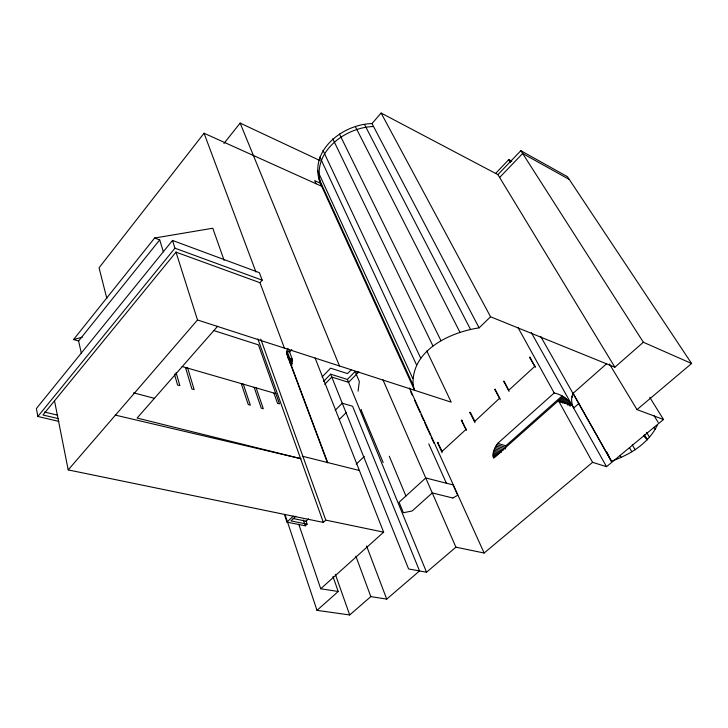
<?xml version="1.0" encoding="UTF-8"?>
<svg xmlns="http://www.w3.org/2000/svg" width="728" height="728" viewBox="0 0 728 728"><rect width="100%" height="100%" fill="white"/><g stroke="black" fill="none" stroke-linecap="round" stroke-linejoin="round"><path stroke-width="1.09" d="M563.172 396.505L493.529 458.203C491.937 452.934 494.812 447.556 497.752 443.334L554.199 392.974C561.679 394.485 568.168 399.235 572.244 405.587L558.458 400.682L592.574 462.335L606.524 466.675L663.499 419.51L649.785 397.37M358.085 391.173L359.332 381.581L355.146 371.544L347.365 379.443L330.63 374.156L323.532 381.445M562.171 395.859L505.86 445.782L505.751 447.365L496.815 444.681M509.072 391.418L503.949 381.609C503.339 379.98 504.031 382.555 503.976 381.654M474.938 422.668L470.151 412.831C470.37 411.102 469.023 413.704 470.697 412.721M606.652 363.727L572.936 393.457C570.861 398.07 571.262 403.631 573.691 408.026L578.705 403.64M606.824 452.052L611.356 461.197L573.2 393.375L572.508 394.503M318.618 177.841L413.14 385.176L414.587 390.308L320.347 183.283C307.99 151.197 342.406 124.233 372.008 123.569L381.108 113.04L497.906 174.647L614.878 367.212L643.352 342.242L691.6 363.509L637.009 409.6L609.391 363.945M291.673 365.811L292.328 359.286L288.47 349.058M413.14 385.176C410.938 350.377 449.804 332.296 479.115 327.855L490.563 316.771L614.878 367.212M287.715 348.384L286.441 352.388L327.673 462.553M442.105 452.734L437.628 442.888C438.029 441.123 436.354 443.734 438.165 442.77M612.439 460.833C630.53 454.354 648.603 443.197 657.211 425.361M465.984 429.438L461.561 420.766C462.644 418.928 460.205 420.984 462.107 420.657M499.726 398.516L495.022 389.853C496.096 387.979 493.639 390.081 495.577 389.744M530.111 357.494C529.338 355.701 529.957 358.977 530.057 357.494L535.389 367.322M322.031 186.441L204.049 133.233L99.063 267.786L106.834 298.489M223.933 143.489L240.149 123.096L320.029 160.57M81.318 353.135L78.597 341.004L73.546 339.557L154.618 238.029L212.785 228.228L224.106 260.351M78.597 341.004L159.705 239.894L154.618 238.029M58.413 418.646L42.943 414.996L176.003 252.134L259.96 282.71L262.189 280.171L259.368 272.663L172.491 240.431L36.4 408.517L37.865 416.48L58.859 421.403M37.865 416.48L174.948 248.193L172.491 240.431M315.088 357.994L383.638 532.15L325.771 520.12L323.35 522.404L68.205 469.906L197.497 319.974L175.958 251.97M217.69 326.199L137.11 418.036L301.001 458.722M185.412 367.485L187.678 368.04L194.13 389.607L191.901 388.989L185.485 367.403M241.186 383.647L243.298 384.156L250.332 405.159L248.275 404.586L241.259 383.574M254.145 387.305L261.288 408.19L263.318 408.754L256.147 387.887L182.164 366.539M256.147 387.887L275.857 393.611L279.507 403.867L277.568 403.403L273.928 393.138M289.544 352.106L291.855 349.631M495.768 173.264L508.79 159.632L511.775 161.261M497.906 174.647L520.848 150.687L567.449 176.704L691.6 363.509M499.626 177.477L522.649 153.499L569.287 179.461M322.076 376.977L330.594 368.177L347.529 373.601L351.287 369.769M324.679 384.375L331.795 377.068L348.557 382.337L358.877 371.89M335.162 410.301L342.251 403.194L352.598 406.26L419.556 570.943L386.723 599.108L370.825 596.614L349.686 614.96L316.999 610.355L285.367 515.588M339.221 419.574L346.3 412.53M284.666 515.242L286.959 522.131L293.175 516.152M295.85 516.161L290.936 520.893L307.107 524.16L306.079 521.184L293.156 518.545M356.219 464.155L364.255 456.465M306.079 521.184L308.545 518.837M286.959 522.131L305.351 525.825L307.107 524.16M466.211 429.229L441.851 451.56M500.254 399.49L499.645 398.189L474.647 421.503M298.753 524.224L320.739 588.761L383.638 532.15M316.999 610.355L338.22 591.5L332.96 576.494M559.077 401.692L564.164 397.197M560.05 402.447L565.146 397.934M561.861 402.475L566.111 398.716M562.799 403.285L567.057 399.536M564.555 403.376L567.958 400.373M566.275 403.476L568.814 401.237M567.094 404.34L569.633 402.111M567.831 405.232L570.388 402.994M569.387 405.35L571.08 403.867M570.006 406.224L571.698 404.741M330.63 374.156L408.581 568.941L426.544 572.226L455.91 547.165L484.138 553.025L592.574 462.335M453.007 497.961L457.721 495.231L453.053 484.903L425.744 477.968L399.062 502.238L403.394 512.749L412.212 510.938L432.268 492.938L452.834 498.016M73.546 339.557L82.218 337.237M373.555 126.526C343.925 127.263 309.536 154.054 321.63 186.25M320.739 588.761L338.22 591.5M115.206 415.078L300.582 458.613M44.499 412.048L57.73 415.197M302.866 456.338L359.368 470.479M355.146 371.544L357.53 372.172M383.156 462.517L361.015 409.718L361.47 409.855M133.561 392.838L154.391 398.334M442.069 451.351L437.846 442.679M493.038 455.127L496.159 456.037M493.084 456.238L495.204 456.847M493.311 452.716L498.635 454.281M493.111 453.954L497.169 455.137M493.62 451.433L499.772 453.244M494.585 448.767L501.665 450.869M494.048 450.113L501.519 452.325M495.231 447.401L503.585 449.895M495.977 446.036L505.687 448.939M497.752 443.334L505.86 445.782M466.175 429.265L466.457 430.439M474.874 421.284L470.388 412.621M213.377 330.43L258.431 344.872L275.794 393.675M470.306 412.694L470.151 412.831M197.506 319.965L451.224 402.165L426.799 350.978M288.188 357.603L292.328 359.286M289.598 352.043L287.105 351.196L289.826 358.44L289.489 362.544L292.046 363.399L288.042 357.912M571.89 396.76L572.627 397.033M174.948 248.193L262.189 280.171M637.009 409.6L663.499 419.51M535.053 366.139L508.726 390.263L504.195 381.39M534.807 366.366L529.802 357.721M320.611 183.32L314.651 180.626L316.07 183.756M288.388 359.259L292.529 360.933L289.826 358.44M643.579 435.499L647.383 439.712L644.462 434.834M643.661 435.426L647.383 439.712M520.848 150.687L643.352 342.242M508.79 159.632L510.583 162.508M654.026 415.661L658.176 422.413M654.099 427.327L655.273 429.256M646.564 432.368L649.458 437.173M632.259 444.854L635.125 449.74M629.529 447.82L631.804 451.724M620.029 455.482L621.148 457.439M540.649 336.372L611.356 461.197M531.285 332.596L606.524 466.675M517.981 327.527L554.199 392.974M381.108 113.04L490.563 316.771M372.008 123.569L479.115 327.855M364.537 124.552L470.525 329.42M495.258 389.635L499.645 398.189M355.464 126.781L459.978 332.35M339.43 133.988L440.995 340.731M332.787 138.821L432.96 346M461.798 420.556L465.893 429.129M322.977 150.341L420.684 358.076M319.847 156.957L416.498 364.783M317.708 170.798L412.758 378.433M409.509 388.051L484.138 553.025M410.783 391.91L412.175 394.986M414.496 400.109L420.056 412.421M420.984 414.469L423.769 420.62M424.697 422.668L430.257 434.98M431.185 437.028L433.961 443.179M428.774 443.907L446.382 483.192M382.901 379.707L455.91 547.165M389.28 456.192L405.906 495.986M347.365 379.443L426.544 572.226M240.149 123.096L339.485 365.975M366.575 545.991L386.723 599.108M286.423 353.135L327.445 462.781M204.049 133.233L255.956 272.017M259.923 282.591L284.43 348.139M355.883 556.21L370.825 596.614M260.779 339.111L325.771 520.12M257.858 338.92L323.35 522.404M335.353 574.337L349.686 614.96M303.339 519.983L305.351 525.825M159.705 239.894L163.363 251.815M176.076 372.627L179.852 385.658L177.577 385.03L174.456 374.165M54.518 400.828L68.205 469.906"/></g></svg>
